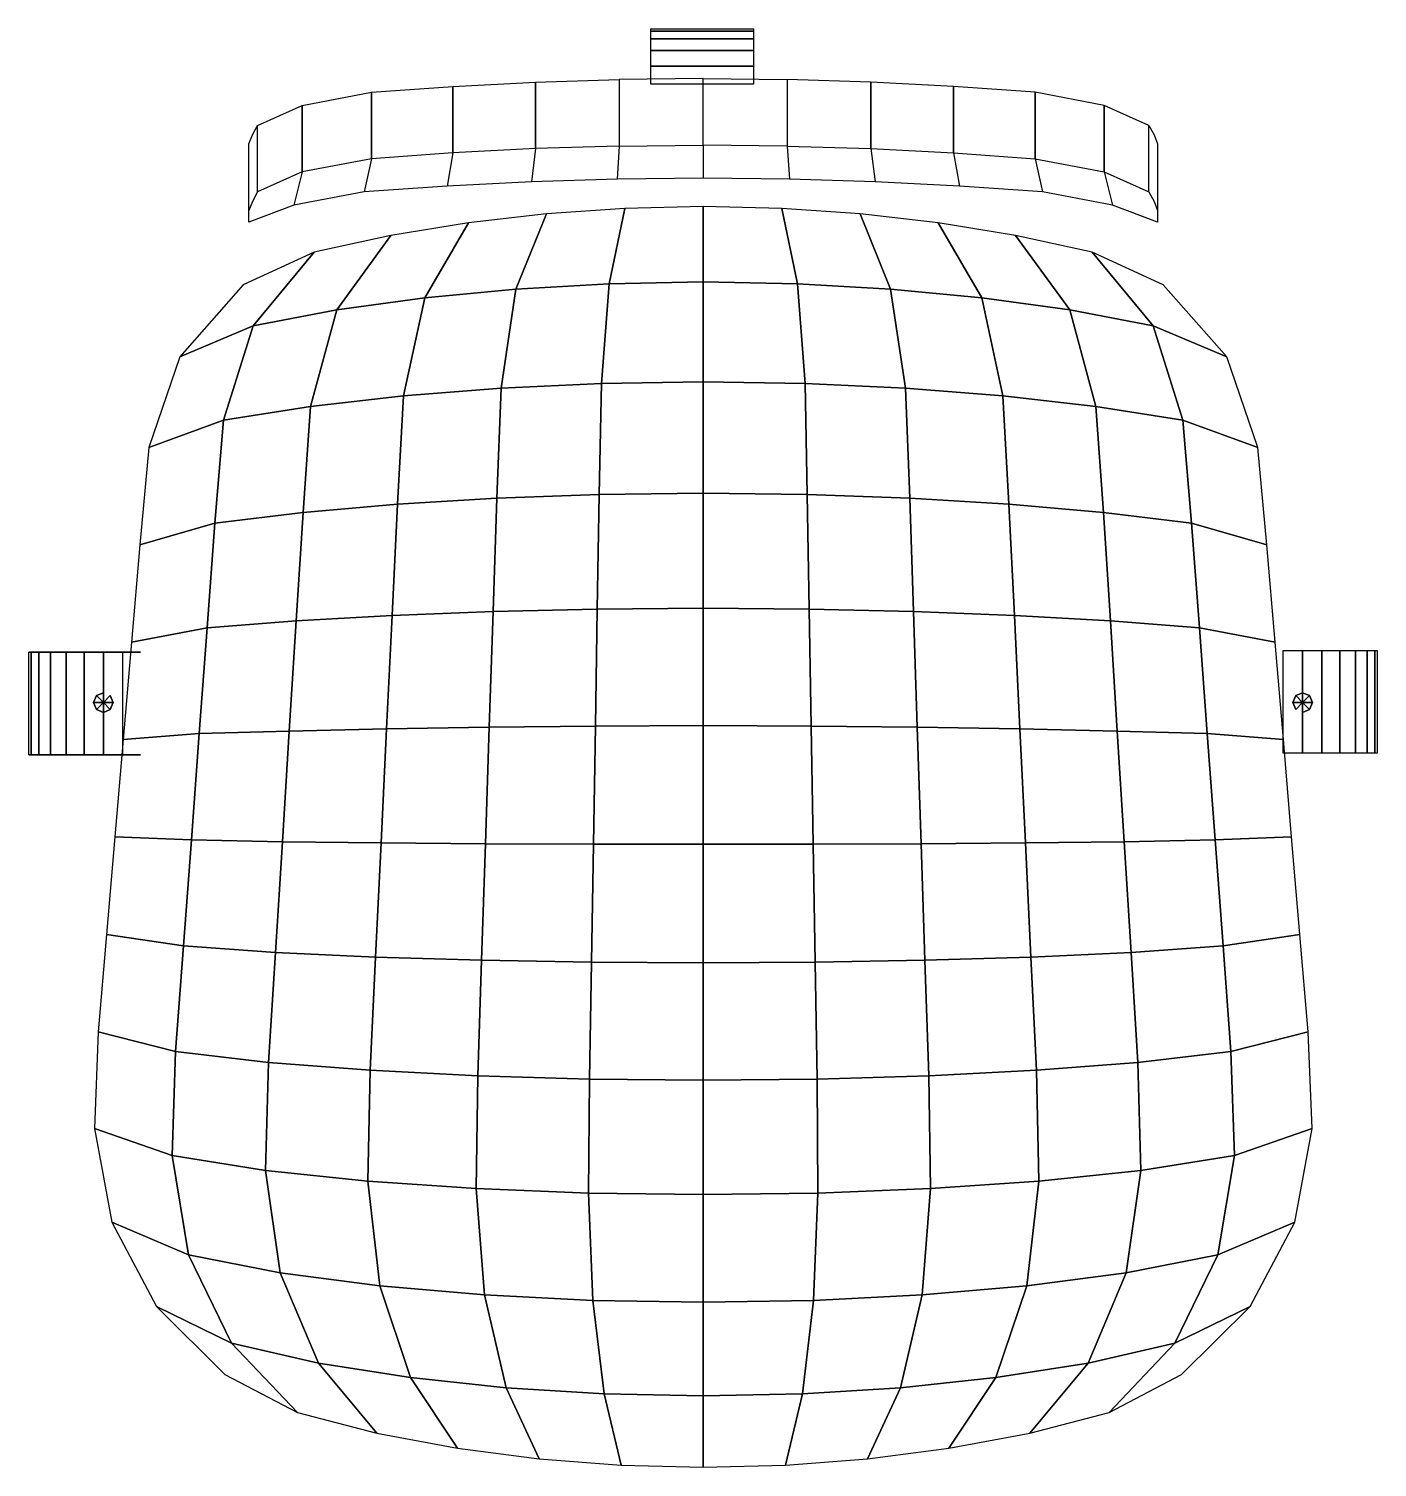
# Model space of a CAD drawing. Extents: x -4.73 to -4.216, y 18.423 to 18.972.
import ezdxf

# ---------------------------------------------------------------- set-up
doc = ezdxf.new("R2010")
doc.units = 0
doc.header["$LTSCALE"] = 0.35
doc.layers.get('0').update_dxf_attribs({"linetype": 'CONTINUOUS'})

msp = doc.modelspace()

# ---------------------------------------------------------------- linework, layer by layer
at = {"color": 0}
for p, q in [((-4.53696, 18.92638, 0.1324), (-4.53854, 18.91374, 0.18812)), ((-4.50505, 18.92732, 0.12924), (-4.50586, 18.91468, 0.18812)), ((-4.473, 18.92768, 0.12802), (-4.473, 18.91504, 0.18812)), ((-4.44095, 18.92732, 0.12924), (-4.44013, 18.91468, 0.18812)), ((-4.40904, 18.92638, 0.1324), (-4.40746, 18.91374, 0.18812)), ((-4.5996, 18.92248, 0.14552), (-4.60239, 18.90984, 0.28654)), ((-4.56851, 18.92473, 0.13796), (-4.57076, 18.91209, 0.18812)), ((-4.37749, 18.92473, 0.13796), (-4.37523, 18.91209, 0.18812)), ((-4.3464, 18.92248, 0.14552), (-4.3436, 18.90984, 0.18812)), ((-4.62598, 18.91745, 0.16245), (-4.62913, 18.90482, 0.28234)), ((-4.32002, 18.91745, 0.16245), (-4.31687, 18.90482, 0.18812)), ((-4.64302, 18.90983, 0.18812), (-4.64499, 18.90622, 0.20024)), ((-4.30298, 18.90983, 0.18812), (-4.30101, 18.90622, 0.20024)), ((-4.64499, 18.90622, 0.20024), (-4.6463, 18.9028, 0.21247)), ((-4.30101, 18.90622, 0.20024), (-4.2997, 18.9028, 0.21247)), ((-4.70186, 18.69686, -0.47239), (-4.70186, 18.73242, -0.47239)), ((-4.70186, 18.71491, -0.43063), (-4.70186, 18.71491, -0.44333))]:
    msp.add_line(p, q, dxfattribs=at)
for points in [[(-4.60239, 18.90984), (-4.62913, 18.90482), (-4.6463, 18.89831), (-4.6463, 18.9028), (-4.6463, 18.9282), (-4.64499, 18.93162), (-4.64302, 18.93523)], [(-4.30298, 18.93523), (-4.30101, 18.93162), (-4.2997, 18.9282), (-4.2997, 18.9028), (-4.2997, 18.89831), (-4.31687, 18.90482), (-4.3436, 18.90984), (-4.37523, 18.91209), (-4.40746, 18.91374), (-4.44013, 18.91468), (-4.473, 18.91504), (-4.50586, 18.91468), (-4.53854, 18.91374), (-4.57076, 18.91209), (-4.60239, 18.90984)]]:
    msp.add_lwpolyline(points, dxfattribs=at)
for points in [[(-4.70186, 18.71491, -0.43063), (-4.70186, 18.71866, -0.43063), (-4.70186, 18.71866, -0.44333), (-4.70186, 18.71491, -0.44333)], [(-4.70186, 18.71491, -0.4059), (-4.70186, 18.71866, -0.4059), (-4.70186, 18.71866, -0.43063)]]:
    msp.add_polyline3d(points, dxfattribs=at)
for points in [[(-4.49298, 18.97212, -0.47239), (-4.45386, 18.97212, -0.47239), (-4.45386, 18.97115, -0.46502), (-4.49298, 18.97115, -0.46502)], [(-4.49298, 18.97115, -0.46502), (-4.45386, 18.97115, -0.46502), (-4.45386, 18.96831, -0.45816), (-4.49298, 18.96831, -0.45816)], [(-4.49298, 18.96831, -0.45816), (-4.45386, 18.96831, -0.45816), (-4.45386, 18.96379, -0.45227), (-4.49298, 18.96379, -0.45227)], [(-4.49298, 18.96379, -0.45227), (-4.45386, 18.96379, -0.45227), (-4.45386, 18.95789, -0.44775), (-4.49298, 18.95789, -0.44775)], [(-4.49298, 18.95789, -0.44775), (-4.45386, 18.95789, -0.44775), (-4.45386, 18.95103, -0.44491), (-4.49298, 18.95103, -0.44491)], [(-4.62598, 18.91745, 0.16245), (-4.62598, 18.94285, 0.16245), (-4.5996, 18.94788, 0.14552), (-4.5996, 18.92248, 0.14552)], [(-4.5996, 18.92248, 0.14552), (-4.5996, 18.94788, 0.14552), (-4.56851, 18.95013, 0.13796), (-4.56851, 18.92473, 0.13796)], [(-4.56851, 18.92473, 0.13796), (-4.56851, 18.95013, 0.13796), (-4.53696, 18.95178, 0.1324), (-4.53696, 18.92638, 0.1324)], [(-4.53696, 18.92638, 0.1324), (-4.53696, 18.95178, 0.1324), (-4.50505, 18.95272, 0.12924), (-4.50505, 18.92732, 0.12924)], [(-4.50505, 18.95272, 0.12924), (-4.50505, 18.92732, 0.12924), (-4.473, 18.92768, 0.12802), (-4.473, 18.95308, 0.12802)], [(-4.44095, 18.95272, 0.12924), (-4.44095, 18.92732, 0.12924), (-4.473, 18.92768, 0.12802), (-4.473, 18.95308, 0.12802)], [(-4.40904, 18.92638, 0.1324), (-4.40904, 18.95178, 0.1324), (-4.44095, 18.95272, 0.12924), (-4.44095, 18.92732, 0.12924)], [(-4.37749, 18.92473, 0.13796), (-4.37749, 18.95013, 0.13796), (-4.40904, 18.95178, 0.1324), (-4.40904, 18.92638, 0.1324)], [(-4.3464, 18.92248, 0.14552), (-4.3464, 18.94788, 0.14552), (-4.37749, 18.95013, 0.13796), (-4.37749, 18.92473, 0.13796)], [(-4.32002, 18.91745, 0.16245), (-4.32002, 18.94285, 0.16245), (-4.3464, 18.94788, 0.14552), (-4.3464, 18.92248, 0.14552)], [(-4.64302, 18.90983, 0.18812), (-4.64302, 18.93523, 0.18812), (-4.62598, 18.94285, 0.16245), (-4.62598, 18.91745, 0.16245)], [(-4.30298, 18.90983, 0.18812), (-4.30298, 18.93523, 0.18812), (-4.32002, 18.94285, 0.16245), (-4.32002, 18.91745, 0.16245)], [(-4.73031, 18.69504, -0.47239), (-4.73031, 18.73415, -0.47239), (-4.72934, 18.73415, -0.46502), (-4.72934, 18.69504, -0.46502)], [(-4.73031, 18.73415, -0.47239), (-4.70186, 18.73415, -0.47239), (-4.70186, 18.73415, -0.47239), (-4.72934, 18.73415, -0.46502)], [(-4.72934, 18.69504, -0.46502), (-4.72934, 18.73415, -0.46502), (-4.7265, 18.73415, -0.45816), (-4.7265, 18.69504, -0.45816)], [(-4.72934, 18.73415, -0.46502), (-4.70186, 18.73415, -0.47239), (-4.70186, 18.73415, -0.47239), (-4.7265, 18.73415, -0.45816)], [(-4.7265, 18.69504, -0.45816), (-4.7265, 18.73415, -0.45816), (-4.72197, 18.73415, -0.45227), (-4.72197, 18.69504, -0.45227)], [(-4.7265, 18.73415, -0.45816), (-4.70186, 18.73415, -0.47239), (-4.70186, 18.73415, -0.47239), (-4.72197, 18.73415, -0.45227)], [(-4.72197, 18.69504, -0.45227), (-4.72197, 18.73415, -0.45227), (-4.71608, 18.73415, -0.44775), (-4.71608, 18.69504, -0.44775)], [(-4.72197, 18.73415, -0.45227), (-4.70186, 18.73415, -0.47239), (-4.70186, 18.73415, -0.47239), (-4.71608, 18.73415, -0.44775)], [(-4.71608, 18.69504, -0.44775), (-4.71608, 18.73415, -0.44775), (-4.70922, 18.73415, -0.44491), (-4.70922, 18.69504, -0.44491)], [(-4.71608, 18.73415, -0.44775), (-4.70186, 18.73415, -0.47239), (-4.70186, 18.73415, -0.47239), (-4.70922, 18.73415, -0.44491)], [(-4.70922, 18.69504, -0.44491), (-4.70922, 18.73415, -0.44491), (-4.70186, 18.73415, -0.44394), (-4.70186, 18.69504, -0.44394)], [(-4.70922, 18.73415, -0.44491), (-4.70186, 18.73415, -0.47239), (-4.70186, 18.73415, -0.47239), (-4.70186, 18.73415, -0.44394)], [(-4.70186, 18.69504, -0.44394), (-4.70186, 18.73415, -0.44394), (-4.6945, 18.73415, -0.44491), (-4.6945, 18.69504, -0.44491)], [(-4.6945, 18.73415, -0.44491), (-4.70186, 18.73415, -0.47239), (-4.70186, 18.73415, -0.47239), (-4.68763, 18.73415, -0.44775)], [(-4.24434, 18.73479, -0.44394), (-4.24434, 18.69567, -0.44394), (-4.25171, 18.69567, -0.44491), (-4.25171, 18.73479, -0.44491)], [(-4.23698, 18.73479, -0.44491), (-4.23698, 18.69567, -0.44491), (-4.24434, 18.69567, -0.44394), (-4.24434, 18.73479, -0.44394)], [(-4.23012, 18.73479, -0.44775), (-4.23012, 18.69567, -0.44775), (-4.23698, 18.69567, -0.44491), (-4.23698, 18.73479, -0.44491)], [(-4.22423, 18.73479, -0.45227), (-4.22423, 18.69567, -0.45227), (-4.23012, 18.69567, -0.44775), (-4.23012, 18.73479, -0.44775)], [(-4.21971, 18.73479, -0.45816), (-4.21971, 18.69567, -0.45816), (-4.22423, 18.69567, -0.45227), (-4.22423, 18.73479, -0.45227)], [(-4.21686, 18.73479, -0.46502), (-4.21686, 18.69567, -0.46502), (-4.21971, 18.69567, -0.45816), (-4.21971, 18.73479, -0.45816)], [(-4.21589, 18.73479, -0.47239), (-4.21589, 18.69567, -0.47239), (-4.21686, 18.69567, -0.46502), (-4.21686, 18.73479, -0.46502)], [(-4.70186, 18.69504, -0.47239), (-4.73031, 18.69504, -0.47239), (-4.72934, 18.69504, -0.46502), (-4.70186, 18.69504, -0.47239)], [(-4.70186, 18.69504, -0.47239), (-4.72934, 18.69504, -0.46502), (-4.7265, 18.69504, -0.45816), (-4.70186, 18.69504, -0.47239)], [(-4.70186, 18.69504, -0.47239), (-4.7265, 18.69504, -0.45816), (-4.72197, 18.69504, -0.45227), (-4.70186, 18.69504, -0.47239)], [(-4.70186, 18.69504, -0.47239), (-4.72197, 18.69504, -0.45227), (-4.71608, 18.69504, -0.44775), (-4.70186, 18.69504, -0.47239)], [(-4.70186, 18.69504, -0.47239), (-4.71608, 18.69504, -0.44775), (-4.70922, 18.69504, -0.44491), (-4.70186, 18.69504, -0.47239)], [(-4.70186, 18.69504, -0.47239), (-4.70922, 18.69504, -0.44491), (-4.70186, 18.69504, -0.44394), (-4.70186, 18.69504, -0.47239)], [(-4.70186, 18.69504, -0.47239), (-4.6945, 18.69504, -0.44491), (-4.68763, 18.69504, -0.44775), (-4.70186, 18.69504, -0.47239)]]:
    msp.add_3dface(points, dxfattribs=at)

# ---------------------------------------------------------------- meshes
mesh = msp.add_polymesh((13, 13), dxfattribs=at)
for k, corner in enumerate([(-4.6555, 18.45849, -0.06858), (-4.62784, 18.44399, -0.07149), (-4.59753, 18.43605, -0.07309), (-4.56671, 18.43038, -0.07423), (-4.53562, 18.42632, -0.07504), (-4.50435, 18.42388, -0.07553), (-4.473, 18.42307, -0.0757), (-4.44165, 18.42388, -0.07553), (-4.41038, 18.42632, -0.07504), (-4.37929, 18.43038, -0.07423), (-4.34846, 18.43605, -0.07309), (-4.31816, 18.44399, -0.07149), (-4.2905, 18.45849, -0.06858), (-4.6816, 18.48439, -0.06337), (-4.65292, 18.47043, -0.06619), (-4.61978, 18.46277, -0.06773), (-4.58467, 18.45731, -0.06883), (-4.5482, 18.45339, -0.06962), (-4.51083, 18.45104, -0.0701), (-4.473, 18.45026, -0.07026), (-4.43517, 18.45104, -0.0701), (-4.3978, 18.45339, -0.06962), (-4.36133, 18.45731, -0.06883), (-4.32622, 18.46277, -0.06773), (-4.29308, 18.47043, -0.06619), (-4.2644, 18.48439, -0.06337), (-4.69867, 18.51662, -0.05689), (-4.66933, 18.50412, -0.05945), (-4.63435, 18.49724, -0.06085), (-4.59644, 18.49235, -0.06185), (-4.55645, 18.48884, -0.06257), (-4.51507, 18.48674, -0.063), (-4.473, 18.48604, -0.06314), (-4.43093, 18.48674, -0.063), (-4.38955, 18.48884, -0.06257), (-4.34956, 18.49235, -0.06185), (-4.31165, 18.49724, -0.06085), (-4.27667, 18.50412, -0.05945), (-4.24733, 18.51662, -0.05689), (-4.70523, 18.55233, -0.04972), (-4.67565, 18.54203, -0.05187), (-4.63999, 18.53633, -0.05306), (-4.601, 18.53229, -0.05391), (-4.55965, 18.52941, -0.05451), (-4.51672, 18.52768, -0.05487), (-4.473, 18.52711, -0.05499), (-4.42928, 18.52768, -0.05487), (-4.38635, 18.52941, -0.05451), (-4.34499, 18.53229, -0.05391), (-4.30601, 18.53633, -0.05306), (-4.27035, 18.54203, -0.05187), (-4.24077, 18.55233, -0.04972), (-4.70378, 18.58928, -0.04711), (-4.67429, 18.58175, -0.04876), (-4.63881, 18.57752, -0.04969), (-4.60008, 18.57457, -0.05034), (-4.55902, 18.57246, -0.0508), (-4.5164, 18.5712, -0.05108), (-4.473, 18.57079, -0.05117), (-4.4296, 18.5712, -0.05108), (-4.38698, 18.57246, -0.0508), (-4.34592, 18.57457, -0.05034), (-4.30719, 18.57752, -0.04969), (-4.27171, 18.58175, -0.04876), (-4.24222, 18.58928, -0.04711), (-4.70062, 18.62646, -0.04711), (-4.67129, 18.62207, -0.0482), (-4.63619, 18.61952, -0.04882), (-4.59799, 18.61779, -0.04925), (-4.55756, 18.61656, -0.04956), (-4.51565, 18.61583, -0.04974), (-4.473, 18.61561, -0.04979), (-4.43035, 18.61583, -0.04974), (-4.38844, 18.61656, -0.04956), (-4.34801, 18.61779, -0.04925), (-4.30981, 18.61952, -0.04882), (-4.27471, 18.62207, -0.0482), (-4.24538, 18.62646, -0.04711), (-4.69746, 18.66364, -0.04711), (-4.66828, 18.66258, -0.0476), (-4.63356, 18.66179, -0.0479), (-4.5959, 18.66136, -0.0481), (-4.55611, 18.66106, -0.04823), (-4.51491, 18.6609, -0.04831), (-4.473, 18.66087, -0.04834), (-4.43109, 18.6609, -0.04831), (-4.38989, 18.66106, -0.04823), (-4.3501, 18.66136, -0.0481), (-4.31244, 18.66179, -0.0479), (-4.27772, 18.66258, -0.0476), (-4.24854, 18.66364, -0.04711), (-4.6943, 18.70082, -0.04711), (-4.66528, 18.70308, -0.047), (-4.63094, 18.70407, -0.04698), (-4.59381, 18.70494, -0.04694), (-4.55466, 18.70557, -0.04691), (-4.51417, 18.70597, -0.04689), (-4.473, 18.70614, -0.04688), (-4.43183, 18.70597, -0.04689), (-4.39134, 18.70557, -0.04691), (-4.35219, 18.70494, -0.04694), (-4.31506, 18.70407, -0.04698), (-4.28072, 18.70308, -0.047), (-4.2517, 18.70082, -0.04711), (-4.69114, 18.738, -0.04711), (-4.66228, 18.7434, -0.04643), (-4.62831, 18.74607, -0.04611), (-4.59172, 18.74816, -0.04585), (-4.55321, 18.74967, -0.04566), (-4.51342, 18.7506, -0.04555), (-4.473, 18.75096, -0.0455), (-4.43257, 18.7506, -0.04555), (-4.39279, 18.74967, -0.04566), (-4.35428, 18.74816, -0.04585), (-4.31769, 18.74607, -0.04611), (-4.28372, 18.7434, -0.04643), (-4.25486, 18.738, -0.04711), (-4.68798, 18.77518, -0.04711), (-4.65927, 18.78335, -0.04594), (-4.62568, 18.78749, -0.04535), (-4.58961, 18.79066, -0.04489), (-4.55175, 18.79294, -0.04456), (-4.51268, 18.79435, -0.04436), (-4.473, 18.79486, -0.04429), (-4.43332, 18.79435, -0.04436), (-4.39425, 18.79294, -0.04456), (-4.35639, 18.79066, -0.04489), (-4.32032, 18.78749, -0.04535), (-4.28673, 18.78335, -0.04594), (-4.25802, 18.77518, -0.04711), (-4.68454, 18.81229, -0.04678), (-4.65599, 18.82267, -0.04521), (-4.62279, 18.82798, -0.04441), (-4.5873, 18.83201, -0.0438), (-4.55014, 18.83492, -0.04336), (-4.51185, 18.8367, -0.04309), (-4.473, 18.83734, -0.04299), (-4.43415, 18.8367, -0.04309), (-4.39586, 18.83492, -0.04336), (-4.3587, 18.83201, -0.0438), (-4.32321, 18.82798, -0.04441), (-4.29001, 18.82267, -0.04521), (-4.26146, 18.81229, -0.04678), (-4.67274, 18.84687, -0.04139), (-4.64467, 18.85871, -0.03955), (-4.61278, 18.8648, -0.03861), (-4.57923, 18.8694, -0.0379), (-4.54449, 18.87272, -0.03738), (-4.50895, 18.87474, -0.03707), (-4.473, 18.87547, -0.03696), (-4.43705, 18.87474, -0.03707), (-4.40151, 18.87272, -0.03738), (-4.36677, 18.8694, -0.0379), (-4.33322, 18.8648, -0.03861), (-4.30133, 18.85871, -0.03955), (-4.27326, 18.84687, -0.04139), (-4.6485, 18.87444, -0.03709), (-4.62139, 18.8868, -0.03516), (-4.59214, 18.89318, -0.03416), (-4.56258, 18.89799, -0.03342), (-4.53283, 18.90145, -0.03287), (-4.50295, 18.90357, -0.03255), (-4.473, 18.90433, -0.03243), (-4.44305, 18.90357, -0.03255), (-4.41317, 18.90145, -0.03287), (-4.38342, 18.89799, -0.03342), (-4.35386, 18.89318, -0.03416), (-4.32461, 18.8868, -0.03516), (-4.2975, 18.87444, -0.03709)]):
    mesh.set_mesh_vertex(divmod(k, 13), corner)
mesh = msp.add_polymesh((8, 4), dxfattribs=dict(at, m_close=True))
for k, corner in enumerate([(-4.70186, 18.71491, -0.43063), (-4.70186, 18.71866, -0.43063), (-4.70186, 18.71866, -0.44333), (-4.70186, 18.71491, -0.44333), (-4.70186, 18.71491, -0.43063), (-4.70451, 18.71757, -0.43063), (-4.70451, 18.71757, -0.44333), (-4.70186, 18.71491, -0.44333), (-4.70186, 18.71491, -0.43063), (-4.70561, 18.71491, -0.43063), (-4.70561, 18.71491, -0.44333), (-4.70186, 18.71491, -0.44333), (-4.70186, 18.71491, -0.43063), (-4.70451, 18.71226, -0.43063), (-4.70451, 18.71226, -0.44333), (-4.70186, 18.71491, -0.44333), (-4.70186, 18.71491, -0.43063), (-4.70186, 18.71116, -0.43063), (-4.70186, 18.71116, -0.44333), (-4.70186, 18.71491, -0.44333), (-4.70186, 18.71491, -0.43063), (-4.69921, 18.71226, -0.43063), (-4.69921, 18.71226, -0.44333), (-4.70186, 18.71491, -0.44333), (-4.70186, 18.71491, -0.43063), (-4.69811, 18.71491, -0.43063), (-4.69811, 18.71491, -0.44333), (-4.70186, 18.71491, -0.44333), (-4.70186, 18.71491, -0.43063), (-4.69921, 18.71757, -0.43063), (-4.69921, 18.71757, -0.44333), (-4.70186, 18.71491, -0.44333)]):
    mesh.set_mesh_vertex(divmod(k, 4), corner)
mesh = msp.add_polymesh((5, 3), dxfattribs=at)
for k, corner in enumerate([(-4.70186, 18.71491, -0.4059), (-4.70186, 18.71866, -0.4059), (-4.70186, 18.71866, -0.43063), (-4.70186, 18.71491, -0.4059), (-4.70451, 18.71757, -0.4059), (-4.70451, 18.71757, -0.43063), (-4.70186, 18.71491, -0.4059), (-4.70561, 18.71491, -0.4059), (-4.70561, 18.71491, -0.43063), (-4.70186, 18.71491, -0.4059), (-4.70451, 18.71226, -0.4059), (-4.70451, 18.71226, -0.43063), (-4.70186, 18.71491, -0.4059), (-4.70186, 18.71116, -0.4059), (-4.70186, 18.71116, -0.43063)]):
    mesh.set_mesh_vertex(divmod(k, 3), corner)
mesh = msp.add_polymesh((8, 4), dxfattribs=dict(at, m_close=True))
for k, corner in enumerate([(-4.24434, 18.71491, -0.43063), (-4.24434, 18.71116, -0.43063), (-4.24434, 18.71116, -0.44333), (-4.24434, 18.71491, -0.44333), (-4.24434, 18.71491, -0.43063), (-4.24169, 18.71226, -0.43063), (-4.24169, 18.71226, -0.44333), (-4.24434, 18.71491, -0.44333), (-4.24434, 18.71491, -0.43063), (-4.24059, 18.71491, -0.43063), (-4.24059, 18.71491, -0.44333), (-4.24434, 18.71491, -0.44333), (-4.24434, 18.71491, -0.43063), (-4.24169, 18.71757, -0.43063), (-4.24169, 18.71757, -0.44333), (-4.24434, 18.71491, -0.44333), (-4.24434, 18.71491, -0.43063), (-4.24434, 18.71866, -0.43063), (-4.24434, 18.71866, -0.44333), (-4.24434, 18.71491, -0.44333), (-4.24434, 18.71491, -0.43063), (-4.247, 18.71757, -0.43063), (-4.247, 18.71757, -0.44333), (-4.24434, 18.71491, -0.44333), (-4.24434, 18.71491, -0.43063), (-4.2481, 18.71491, -0.43063), (-4.2481, 18.71491, -0.44333), (-4.24434, 18.71491, -0.44333), (-4.24434, 18.71491, -0.43063), (-4.247, 18.71226, -0.43063), (-4.247, 18.71226, -0.44333), (-4.24434, 18.71491, -0.44333)]):
    mesh.set_mesh_vertex(divmod(k, 4), corner)
mesh = msp.add_polymesh((5, 3), dxfattribs=at)
for k, corner in enumerate([(-4.24434, 18.71491, -0.4059), (-4.24434, 18.71116, -0.4059), (-4.24434, 18.71116, -0.43063), (-4.24434, 18.71491, -0.4059), (-4.24169, 18.71226, -0.4059), (-4.24169, 18.71226, -0.43063), (-4.24434, 18.71491, -0.4059), (-4.24059, 18.71491, -0.4059), (-4.24059, 18.71491, -0.43063), (-4.24434, 18.71491, -0.4059), (-4.24169, 18.71757, -0.4059), (-4.24169, 18.71757, -0.43063), (-4.24434, 18.71491, -0.4059), (-4.24434, 18.71866, -0.4059), (-4.24434, 18.71866, -0.43063)]):
    mesh.set_mesh_vertex(divmod(k, 3), corner)

doc.saveas('drawing.dxf')
